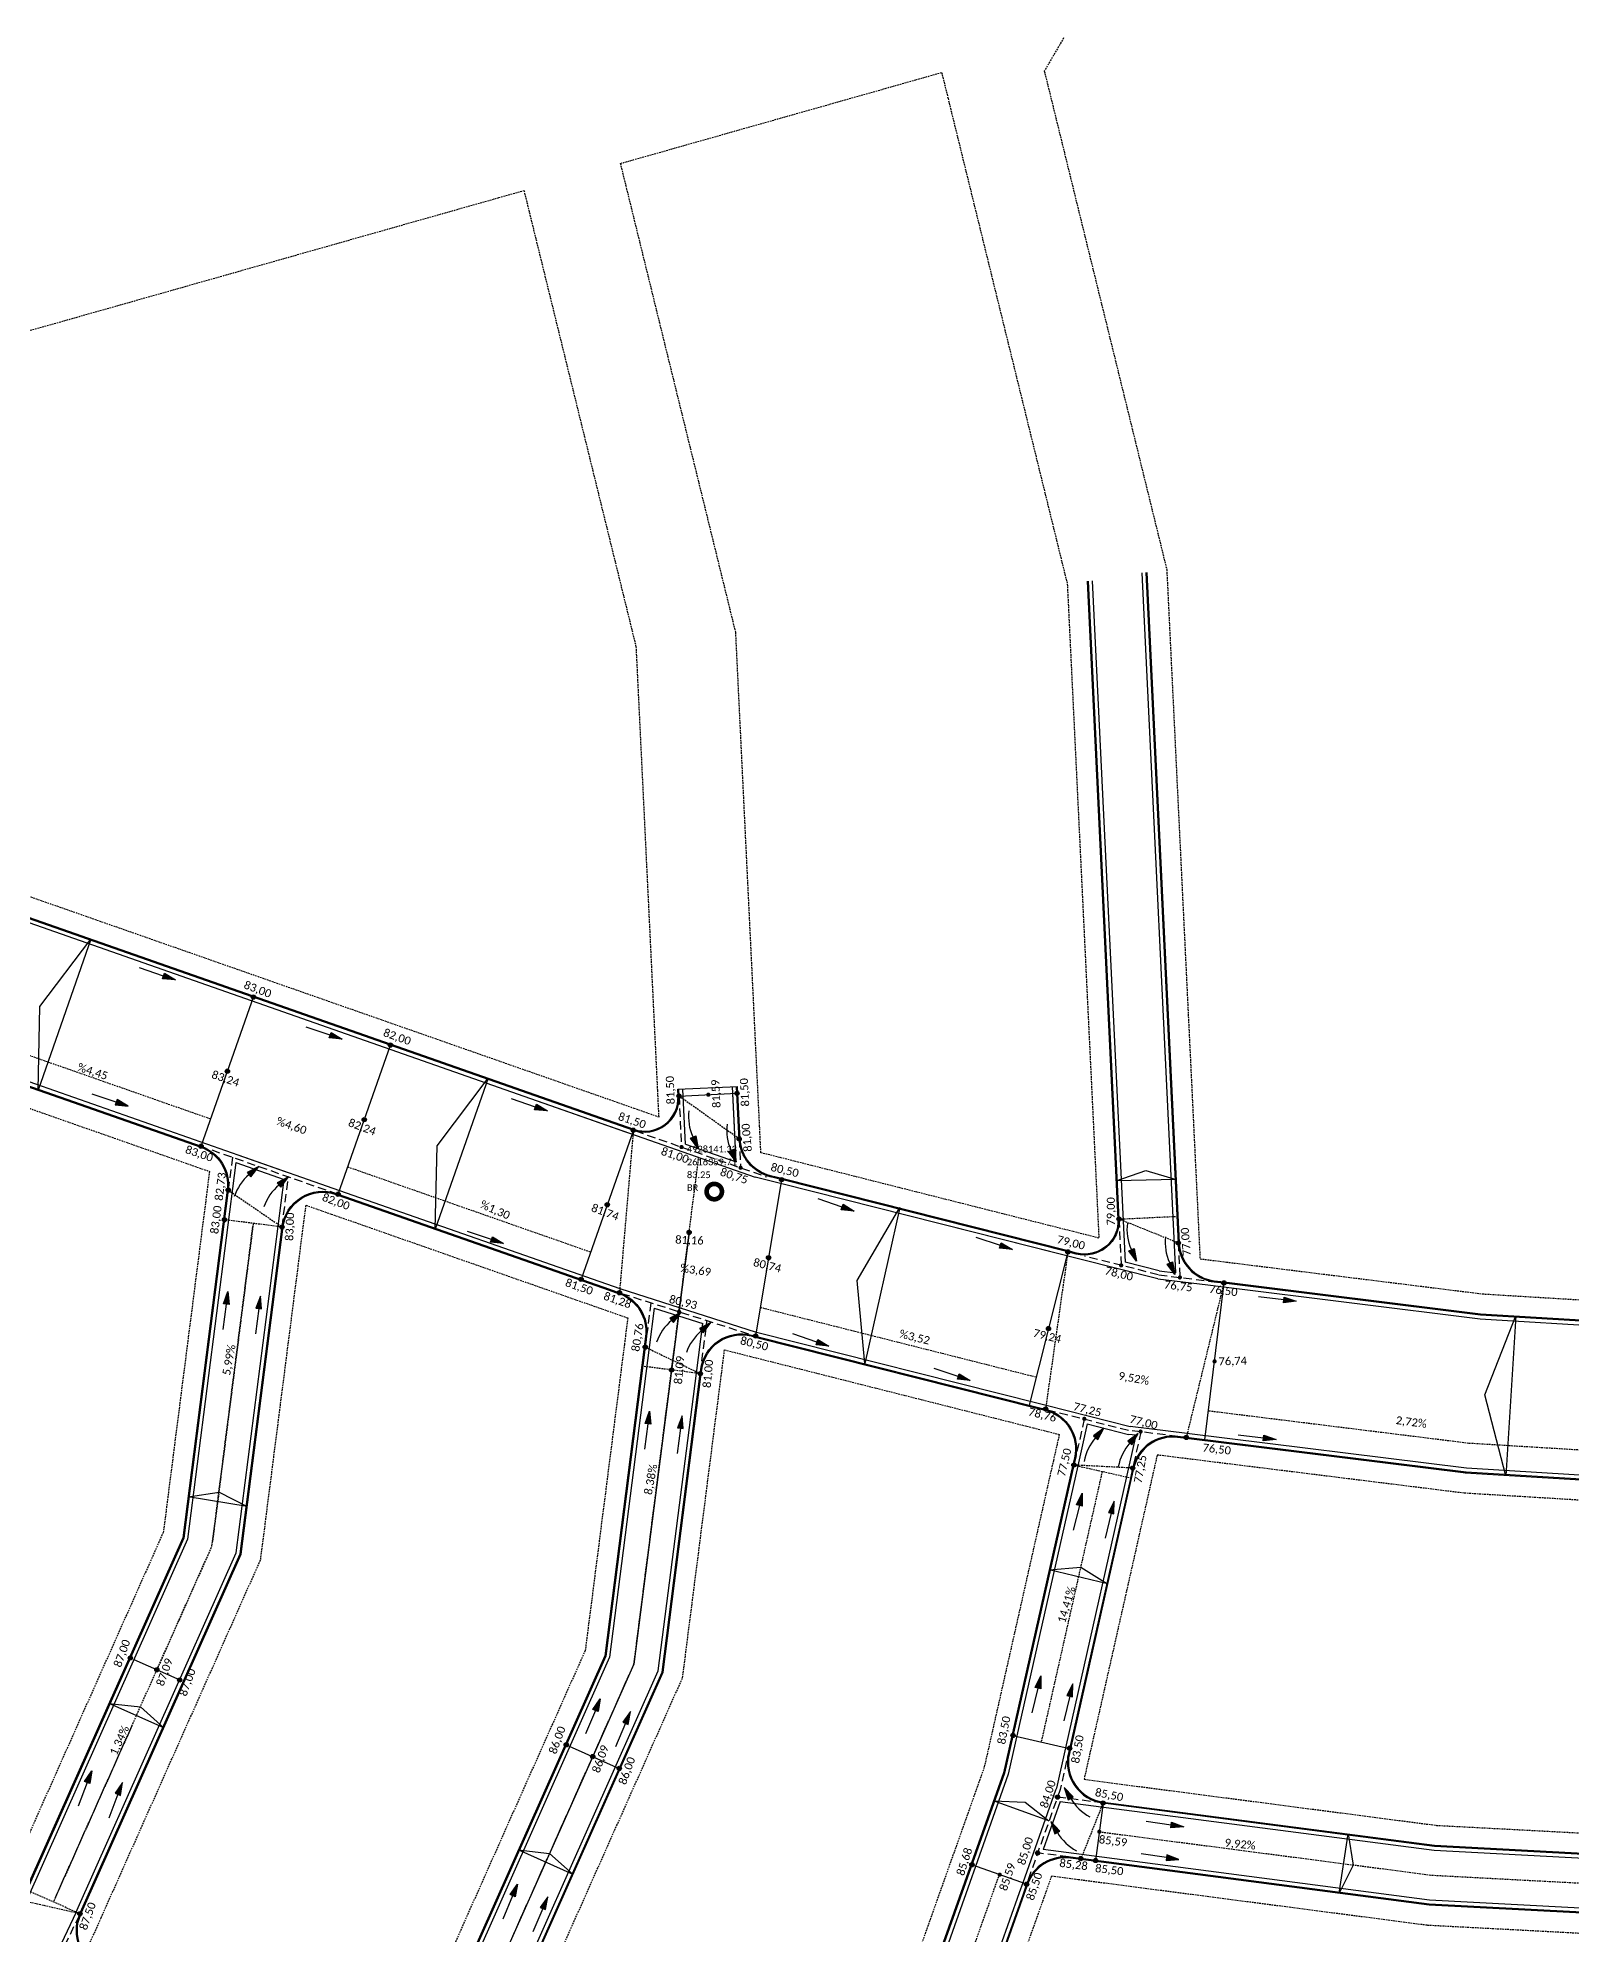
# Model space of a CAD drawing. Header units: metres. Extents: x 2615496 to 2632651, y 4927671 to 4929056.
# Drawn here: x 2623735.5 to 2623965.4, y 4928030 to 4928314.4 of the extents above; entities that cross this region are included whole.
import ezdxf

# ---------------------------------------------------------------- set-up
doc = ezdxf.new("R2010")
doc.units = ezdxf.units.M
doc.header["$MEASUREMENT"] = 0
doc.linetypes.add('HIDDEN', pattern=[0.375, 0.25, -0.125])
doc.linetypes.add('TRAZOS2', pattern=[0.375, 0.25, -0.125])
doc.layers.add('BocaCalle', color=50, linetype='HIDDEN', plot=False)
doc.layers.add('Eje Calle', color=182, linetype='HIDDEN', plot=False)
for name, color, linetype in [('CotaFCC', 6, 'Continuous'), ('Cuneta', 211, 'Continuous'), ('Escurrimiento', 160, 'Continuous'), ('GáliboS', 2, 'Continuous'), ('Manzanas', 134, 'HIDDEN'), ('Pendiente', 10, 'HIDDEN'), ('puntos_fijos', 1, 'Continuous'), ('Quiebre', 212, 'Continuous'), ('Vereda', 3, 'Continuous')]:
    doc.layers.add(name, color=color, linetype=linetype)
doc.styles.get("Standard").update_dxf_attribs({"font": 'CALIBRI.TTF'})

# ---------------------------------------------------------------- blocks, each defined once
blk = doc.blocks.new('Flecha Claudio')
at = {"layer": 'Escurrimiento'}
blk.add_hatch(color=256, dxfattribs=at).paths.add_polyline_path([(-1.99, 0.44), (-1.99, -0.46), (0, 0)])
for points in [[(0, 0), (-1.99, -0.46), (-1.99, 0.44), (0, 0)], [(-1.99, -0.01), (-5.99, -0.01)]]:
    blk.add_lwpolyline(points, dxfattribs=at)
blk = doc.blocks.new('Flecha curva')
at = {"layer": 'Escurrimiento'}
blk.add_hatch(color=256, dxfattribs=at).paths.add_polyline_path([(0, 0), (-1.74, -0.85), (-1.21, -1.52)])
blk.add_lwpolyline([(-1.74, -0.85), (-1.21, -1.52), (0, 0), (-1.74, -0.85)], dxfattribs=at)
blk.add_arc((3.16, -7.02), 7.45, 128.5129, 159.4004, dxfattribs=at)

msp = doc.modelspace()

# ---------------------------------------------------------------- hatches: boundary and pattern name
at = {"layer": 'CotaFCC'}
h = msp.add_hatch(color=256, dxfattribs=at)
edge = h.paths.add_edge_path()
edge.add_arc((2623767.83459, 4928170.49819), 0.3186, 0, 360)
h = msp.add_hatch(color=256, dxfattribs=at)
edge = h.paths.add_edge_path()
edge.add_arc((2623788.3753, 4928163.30227), 0.3186, 0, 360)
h = msp.add_hatch(color=256, dxfattribs=at)
edge = h.paths.add_edge_path()
edge.add_arc((2623763.94149, 4928159.38539), 0.3186, 0, 360)
h = msp.add_hatch(color=256, dxfattribs=at)
edge = h.paths.add_edge_path()
edge.add_arc((2623831.65437, 4928155.64778), 0.3186, 0, 360)
h = msp.add_hatch(color=256, dxfattribs=at)
edge = h.paths.add_edge_path()
edge.add_arc((2623836.04646, 4928155.85978), 0.3186, 0, 360)
h = msp.add_hatch(color=256, dxfattribs=at)
edge = h.paths.add_edge_path()
edge.add_arc((2623840.34425, 4928156.06723), 0.3186, 0, 360)
h = msp.add_hatch(color=256, dxfattribs=at)
edge = h.paths.add_edge_path()
edge.add_arc((2623784.45741, 4928152.11868), 0.3186, 0, 360)
h = msp.add_hatch(color=256, dxfattribs=at)
edge = h.paths.add_edge_path()
edge.add_arc((2623759.99881, 4928148.13102), 0.3186, 0, 360)
h = msp.add_hatch(color=256, dxfattribs=at)
edge = h.paths.add_edge_path()
edge.add_arc((2623824.80765, 4928150.53911), 0.3186, 0, 360)
h = msp.add_hatch(color=256, dxfattribs=at)
edge = h.paths.add_edge_path()
edge.add_arc((2623832.02296, 4928148.0114), 0.3186, 0, 360)
h = msp.add_hatch(color=256, dxfattribs=at)
edge = h.paths.add_edge_path()
edge.add_arc((2623840.67445, 4928149.22641), 0.3186, 0, 360)
h = msp.add_hatch(color=256, dxfattribs=at)
edge = h.paths.add_edge_path()
edge.add_arc((2623840.88291, 4928144.90754), 0.3186, 0, 360)
h = msp.add_hatch(color=256, dxfattribs=at)
edge = h.paths.add_edge_path()
edge.add_arc((2623847.03464, 4928143.12484), 0.3186, 0, 360)
h = msp.add_hatch(color=256, dxfattribs=at)
edge = h.paths.add_edge_path()
edge.add_arc((2623764.06577, 4928141.5466), 0.3186, 0, 360)
h = msp.add_hatch(color=256, dxfattribs=at)
edge = h.paths.add_edge_path()
edge.add_arc((2623780.53952, 4928140.93509), 0.3186, 0, 360)
h = msp.add_hatch(color=256, dxfattribs=at)
edge = h.paths.add_edge_path()
edge.add_arc((2623820.88976, 4928139.35552), 0.3186, 0, 360)
h = msp.add_hatch(color=256, dxfattribs=at)
edge = h.paths.add_edge_path()
edge.add_arc((2623763.49859, 4928137.11229), 0.3186, 0, 360)
h = msp.add_hatch(color=256, dxfattribs=at)
edge = h.paths.add_edge_path()
edge.add_arc((2623897.62103, 4928137.20625), 0.3186, 0, 360)
h = msp.add_hatch(color=256, dxfattribs=at)
edge = h.paths.add_edge_path()
edge.add_arc((2623772.12828, 4928136.00848), 0.3186, 0, 360)
h = msp.add_hatch(color=256, dxfattribs=at)
edge = h.paths.add_edge_path()
edge.add_arc((2623833.16854, 4928135.1965), 0.3186, 0, 360)
h = msp.add_hatch(color=256, dxfattribs=at)
edge = h.paths.add_edge_path()
edge.add_arc((2623906.50427, 4928133.61988), 0.3186, 0, 360)
h = msp.add_hatch(color=256, dxfattribs=at)
edge = h.paths.add_edge_path()
edge.add_arc((2623845.08115, 4928131.39608), 0.3186, 0, 360)
h = msp.add_hatch(color=256, dxfattribs=at)
edge = h.paths.add_edge_path()
edge.add_arc((2623889.95522, 4928132.28321), 0.3186, 0, 360)
h = msp.add_hatch(color=256, dxfattribs=at)
edge = h.paths.add_edge_path()
edge.add_arc((2623816.97187, 4928128.17193), 0.3186, 0, 360)
h = msp.add_hatch(color=256, dxfattribs=at)
edge = h.paths.add_edge_path()
edge.add_arc((2623897.94945, 4928130.26385), 0.3186, 0, 360)
h = msp.add_hatch(color=256, dxfattribs=at)
edge = h.paths.add_edge_path()
edge.add_arc((2623906.74699, 4928128.45297), 0.3186, 0, 360)
h = msp.add_hatch(color=256, dxfattribs=at)
edge = h.paths.add_edge_path()
edge.add_arc((2623822.71796, 4928126.15893), 0.3186, 0, 360)
h = msp.add_hatch(color=256, dxfattribs=at)
edge = h.paths.add_edge_path()
edge.add_arc((2623913.35267, 4928127.63138), 0.3186, 0, 360)
h = msp.add_hatch(color=256, dxfattribs=at)
edge = h.paths.add_edge_path()
edge.add_arc((2623831.64928, 4928123.31876), 0.3186, 0, 360)
h = msp.add_hatch(color=256, dxfattribs=at)
edge = h.paths.add_edge_path()
edge.add_arc((2623843.12765, 4928119.66732), 0.3186, 0, 360)
h = msp.add_hatch(color=256, dxfattribs=at)
edge = h.paths.add_edge_path()
edge.add_arc((2623887.05219, 4928120.79409), 0.3186, 0, 360)
h = msp.add_hatch(color=256, dxfattribs=at)
edge = h.paths.add_edge_path()
edge.add_arc((2623826.58555, 4928118.0158), 0.3186, 0, 360)
h = msp.add_hatch(color=256, dxfattribs=at)
edge = h.paths.add_edge_path()
edge.add_arc((2623830.53111, 4928114.57678), 0.3186, 0, 360)
h = msp.add_hatch(color=256, dxfattribs=at)
edge = h.paths.add_edge_path()
edge.add_arc((2623834.84596, 4928114.02487), 0.3186, 0, 360)
h = msp.add_hatch(color=256, dxfattribs=at)
edge = h.paths.add_edge_path()
edge.add_arc((2623911.95401, 4928115.86405), 0.3186, 0, 360)
h = msp.add_hatch(color=256, dxfattribs=at)
edge = h.paths.add_edge_path()
edge.add_arc((2623886.6088, 4928108.71995), 0.3186, 0, 360)
h = msp.add_hatch(color=256, dxfattribs=at)
edge = h.paths.add_edge_path()
edge.add_arc((2623892.42034, 4928107.25194), 0.3186, 0, 360)
h = msp.add_hatch(color=256, dxfattribs=at)
edge = h.paths.add_edge_path()
edge.add_arc((2623900.85729, 4928105.34286), 0.3186, 0, 360)
h = msp.add_hatch(color=256, dxfattribs=at)
edge = h.paths.add_edge_path()
edge.add_arc((2623907.70251, 4928104.45107), 0.3186, 0, 360)
h = msp.add_hatch(color=256, dxfattribs=at)
edge = h.paths.add_edge_path()
edge.add_arc((2623890.85959, 4928100.3203), 0.3186, 0, 360)
h = msp.add_hatch(color=256, dxfattribs=at)
edge = h.paths.add_edge_path()
edge.add_arc((2623899.67384, 4928099.85848), 0.3186, 0, 360)
h = msp.add_hatch(color=256, dxfattribs=at)
edge = h.paths.add_edge_path()
edge.add_arc((2623749.38204, 4928071.37978), 0.3186, 0, 360)
h = msp.add_hatch(color=256, dxfattribs=at)
edge = h.paths.add_edge_path()
edge.add_arc((2623753.35585, 4928069.61023), 0.3186, 0, 360)
h = msp.add_hatch(color=256, dxfattribs=at)
edge = h.paths.add_edge_path()
edge.add_arc((2623756.78155, 4928068.08476), 0.3186, 0, 360)
h = msp.add_hatch(color=256, dxfattribs=at)
edge = h.paths.add_edge_path()
edge.add_arc((2623881.72311, 4928059.7581), 0.3186, 0, 360)
h = msp.add_hatch(color=256, dxfattribs=at)
edge = h.paths.add_edge_path()
edge.add_arc((2623814.73937, 4928058.36397), 0.3186, 0, 360)
h = msp.add_hatch(color=256, dxfattribs=at)
edge = h.paths.add_edge_path()
edge.add_arc((2623890.21008, 4928057.84464), 0.3186, 0, 360)
h = msp.add_hatch(color=256, dxfattribs=at)
edge = h.paths.add_edge_path()
edge.add_arc((2623818.71318, 4928056.59442), 0.3186, 0, 360)
h = msp.add_hatch(color=256, dxfattribs=at)
edge = h.paths.add_edge_path()
edge.add_arc((2623822.687, 4928054.82487), 0.3186, 0, 360)
h = msp.add_hatch(color=256, dxfattribs=at)
edge = h.paths.add_edge_path()
edge.add_arc((2623888.40213, 4928050.52623), 0.3186, 0, 360)
h = msp.add_hatch(color=256, dxfattribs=at)
edge = h.paths.add_edge_path()
edge.add_arc((2623895.23333, 4928049.63419), 0.3186, 0, 360)
h = msp.add_hatch(color=256, dxfattribs=at)
edge = h.paths.add_edge_path()
edge.add_arc((2623894.67008, 4928045.32081), 0.3186, 0, 360)
h = msp.add_hatch(color=256, dxfattribs=at)
edge = h.paths.add_edge_path()
edge.add_arc((2623875.56389, 4928040.36691), 0.3186, 0, 360)
h = msp.add_hatch(color=256, dxfattribs=at)
edge = h.paths.add_edge_path()
edge.add_arc((2623885.42703, 4928042.14517), 0.3186, 0, 360)
h = msp.add_hatch(color=256, dxfattribs=at)
edge = h.paths.add_edge_path()
edge.add_arc((2623891.89732, 4928041.30027), 0.3186, 0, 360)
h = msp.add_hatch(color=256, dxfattribs=at)
edge = h.paths.add_edge_path()
edge.add_arc((2623894.10683, 4928041.00743), 0.3186, 0, 360)
h = msp.add_hatch(color=256, dxfattribs=at)
edge = h.paths.add_edge_path()
edge.add_arc((2623879.73607, 4928038.88587), 0.3186, 0, 360)
h = msp.add_hatch(color=256, dxfattribs=at)
edge = h.paths.add_edge_path()
edge.add_arc((2623883.76265, 4928037.45652), 0.3186, 0, 360)
h = msp.add_hatch(color=256, dxfattribs=at)
edge = h.paths.add_edge_path()
edge.add_arc((2623741.82399, 4928033.0201), 0.3186, 0, 360)

# ---------------------------------------------------------------- linework, layer by layer
at = {"layer": 'BocaCalle'}
for p, q in [((2623840.67445, 4928149.22641), (2623831.65437, 4928155.64778)), ((2623824.80765, 4928150.53911), (2623822.71796, 4928126.15893)), ((2623764.06577, 4928141.5466), (2623772.12828, 4928136.00848)), ((2623772.12828, 4928136.00848), (2623763.49859, 4928137.11229)), ((2623897.62019, 4928137.20625), (2623906.31007, 4928137.6257)), ((2623906.50342, 4928133.61988), (2623897.62019, 4928137.20625)), ((2623889.95437, 4928132.28321), (2623886.60304, 4928108.68533)), ((2623913.35267, 4928127.63138), (2623907.70251, 4928104.45107)), ((2623826.58555, 4928118.0158), (2623834.84596, 4928114.02487)), ((2623834.84596, 4928114.02487), (2623826.21626, 4928115.12868)), ((2623899.67384, 4928099.85848), (2623890.85959, 4928100.3203)), ((2623890.85959, 4928100.3203), (2623899.34656, 4928098.40685)), ((2623895.23333, 4928049.63419), (2623891.91654, 4928041.29344)), ((2623741.82399, 4928033.0201), (2623733.1745, 4928034.98305)), ((2623741.82399, 4928033.0201), (2623733.87636, 4928036.5592))]:
    msp.add_line(p, q, dxfattribs=at)
at = {"layer": 'CotaFCC'}
for centre in [(2623767.83459, 4928170.49819), (2623788.3753, 4928163.30227), (2623763.94149, 4928159.38539), (2623831.65437, 4928155.64778), (2623840.34425, 4928156.06723), (2623784.45741, 4928152.11868), (2623759.99881, 4928148.13102), (2623824.80765, 4928150.53911), (2623840.67445, 4928149.22641), (2623847.03464, 4928143.12484), (2623764.06577, 4928141.5466), (2623780.53952, 4928140.93509), (2623820.88976, 4928139.35552), (2623763.49859, 4928137.11229), (2623897.62103, 4928137.20625), (2623772.12828, 4928136.00848), (2623833.16854, 4928135.1965), (2623906.50427, 4928133.61988), (2623845.08115, 4928131.39608), (2623889.95522, 4928132.28321), (2623816.97187, 4928128.17193), (2623822.71796, 4928126.15893), (2623913.35267, 4928127.63138), (2623843.12765, 4928119.66732), (2623887.05219, 4928120.79409), (2623826.58555, 4928118.0158), (2623830.53111, 4928114.57678), (2623834.84596, 4928114.02487), (2623886.6088, 4928108.71995), (2623907.70251, 4928104.45107), (2623890.85959, 4928100.3203), (2623899.67384, 4928099.85848), (2623749.38204, 4928071.37978), (2623753.35585, 4928069.61023), (2623756.78155, 4928068.08476), (2623881.72311, 4928059.7581), (2623814.73937, 4928058.36397), (2623890.21008, 4928057.84464), (2623818.71318, 4928056.59442), (2623822.687, 4928054.82487), (2623888.40213, 4928050.52623), (2623895.23333, 4928049.63419), (2623875.56389, 4928040.36691), (2623885.42703, 4928042.14517), (2623891.89732, 4928041.30027), (2623894.10683, 4928041.00743), (2623883.76265, 4928037.45652), (2623741.82399, 4928033.0201)]:
    msp.add_circle(centre, 0.3186, dxfattribs=at)
at = {"layer": 'Cuneta'}
for p, q in [((2623901.0507, 4928234.14186), (2623906.11923, 4928129.13448)), ((2623893.60132, 4928232.91222), (2623898.53324, 4928130.73501)), ((2623714.11198, 4928188.6828), (2623823.63629, 4928150.31371)), ((2623702.63506, 4928168.86272), (2623780.73789, 4928141.50135)), ((2623832.25367, 4928155.67671), (2623832.20397, 4928156.70647)), ((2623832.60278, 4928148.44403), (2623832.20397, 4928156.70647)), ((2623839.98944, 4928150.9731), (2623839.69524, 4928157.06806)), ((2623807.38466, 4928156.00706), (2623843.05083, 4928143.51232)), ((2623840.24067, 4928145.76829), (2623839.74495, 4928156.0383)), ((2623832.60278, 4928148.44403), (2623840.24067, 4928145.76829)), ((2623765.19855, 4928145.67366), (2623757.97546, 4928089.20278)), ((2623765.19855, 4928145.67366), (2623772.43537, 4928143.13842)), ((2623765.35421, 4928146.89064), (2623772.59103, 4928144.3554)), ((2623765.27506, 4928087.15834), (2623772.43537, 4928143.13842)), ((2623846.8877, 4928142.54311), (2623843.05083, 4928143.51232)), ((2623889.80742, 4928131.70148), (2623846.8877, 4928142.54311)), ((2623780.46029, 4928141.5986), (2623780.73789, 4928141.50135)), ((2623780.73789, 4928141.50135), (2623822.77086, 4928126.77615)), ((2623771.49581, 4928135.79284), (2623771.53313, 4928136.08461)), ((2623891.73692, 4928131.21409), (2623872.21827, 4928136.14455)), ((2623903.43856, 4928128.25823), (2623891.73692, 4928131.21409)), ((2623903.66031, 4928129.4399), (2623898.53324, 4928130.73501)), ((2623903.43856, 4928128.25823), (2623910.9596, 4928127.32402)), ((2623903.66031, 4928129.4399), (2623906.11923, 4928129.13448)), ((2623822.77086, 4928126.77615), (2623843.22656, 4928120.26118)), ((2623910.9596, 4928127.32402), (2623913.27871, 4928127.03596)), ((2623913.27871, 4928127.03596), (2623951.78021, 4928122.25361)), ((2623827.93932, 4928123.87065), (2623827.1807, 4928117.93968)), ((2623827.93932, 4928123.87065), (2623835.20446, 4928121.55676)), ((2623834.25081, 4928114.101), (2623835.20446, 4928121.55676)), ((2623843.27459, 4928120.24905), (2623885.70669, 4928109.5306)), ((2623951.78021, 4928122.25361), (2623988.3217, 4928120.03189)), ((2623827.1807, 4928117.93968), (2623821.23867, 4928071.4843)), ((2623828.53828, 4928069.43986), (2623834.25081, 4928114.101)), ((2623885.70669, 4928109.5306), (2623886.68788, 4928109.28275)), ((2623886.68788, 4928109.28275), (2623899.28067, 4928106.10178)), ((2623892.86449, 4928106.48483), (2623891.4449, 4928100.18834)), ((2623892.86449, 4928106.48483), (2623899.05892, 4928104.9201)), ((2623907.84555, 4928105.03792), (2623899.28067, 4928106.10178)), ((2623900.16888, 4928104.78223), (2623889.60126, 4928057.91039)), ((2623900.16888, 4928104.78223), (2623899.05892, 4928104.9201)), ((2623949.7087, 4928099.83801), (2623907.77647, 4928105.0465)), ((2623891.4449, 4928100.18834), (2623881.01631, 4928053.93313)), ((2623989.17682, 4928097.43835), (2623949.7087, 4928099.83801)), ((2623757.97546, 4928089.20278), (2623733.72261, 4928034.73897)), ((2623741.57829, 4928033.9433), (2623765.27506, 4928087.15834)), ((2623821.23867, 4928071.4843), (2623795.34266, 4928013.33048)), ((2623803.316, 4928012.79902), (2623828.53828, 4928069.43986)), ((2623889.60126, 4928057.91039), (2623888.23411, 4928051.84647)), ((2623881.01631, 4928053.93313), (2623858.61774, 4927990.835)), ((2623888.12281, 4928051.53293), (2623883.19722, 4928037.65724)), ((2623888.23411, 4928051.84647), (2623888.12281, 4928051.53293)), ((2623888.80533, 4928049.86848), (2623886.23932, 4928042.63988)), ((2623888.80533, 4928049.86848), (2623944.8849, 4928042.54548)), ((2623891.99423, 4928041.88839), (2623886.23932, 4928042.63988)), ((2623944.19995, 4928035.07125), (2623891.99423, 4928041.88839)), ((2623883.19722, 4928037.65724), (2623882.67028, 4928036.17283)), ((2623882.67028, 4928036.17283), (2623866.08928, 4927989.46311)), ((2623996.7639, 4928032.28668), (2623944.19995, 4928035.07125)), ((2623741.27588, 4928033.26418), (2623731.18033, 4928012.13961)), ((2623741.27588, 4928033.26418), (2623741.57829, 4928033.9433))]:
    msp.add_line(p, q, dxfattribs=at)
msp.add_lwpolyline([(2623944.8849, 4928042.54548), (2624001.9564, 4928039.52212), (2624002.85986, 4928031.96375), (2623996.626, 4928032.29398)], dxfattribs=at)
at = {"layer": 'Eje Calle'}
for p, q in [((2623718.98098, 4928167.10979), (2623761.43702, 4928152.23638)), ((2623781.97773, 4928145.04046), (2623818.41008, 4928132.2773)), ((2623767.81344, 4928136.56039), (2623761.70913, 4928088.83629)), ((2623843.84475, 4928123.97282), (2623885.21536, 4928113.5225)), ((2623895.10307, 4928099.36358), (2623885.94309, 4928058.73515)), ((2623895.10307, 4928099.36358), (2623885.94309, 4928058.73515)), ((2623761.35634, 4928087.57666), (2623753.35585, 4928069.61023)), ((2623749.60189, 4928061.18008), (2623737.85018, 4928034.78965)), ((2623879.66327, 4928038.91172), (2623864.99084, 4927997.57857))]:
    msp.add_line(p, q, dxfattribs=at)
for points in [[(2623750.50161, 4927912.82257), (2623793.75642, 4928000.54984), (2623818.71318, 4928056.59442), (2623824.88848, 4928070.46208), (2623834.61041, 4928146.4692)], [(2623753.35585, 4928069.61023), (2623761.62526, 4928088.18056), (2623767.77612, 4928136.26862)], [(2623984.02185, 4928101.5087), (2623950.05395, 4928103.57395), (2623910.9675, 4928108.42895)], [(2623738.15259, 4928035.46877), (2623753.35585, 4928069.61023)], [(2623894.67008, 4928045.32081), (2623944.54242, 4928038.80837), (2623994.9627, 4928036.13736)]]:
    msp.add_lwpolyline(points, dxfattribs=at)
at = {"layer": 'Escurrimiento', "linetype": 'TRAZOS2', "ltscale": 5}
for p, q in [((2623831.65437, 4928155.64778), (2623832.02296, 4928148.0114)), ((2623825.10833, 4928150.43377), (2623844.76037, 4928143.54917)), ((2623840.67445, 4928149.22641), (2623840.88291, 4928144.90754)), ((2623761.58415, 4928147.57563), (2623780.23884, 4928141.04043)), ((2623764.69743, 4928146.48497), (2623764.06577, 4928141.5466)), ((2623772.12828, 4928136.00848), (2623773.09215, 4928143.54409)), ((2623897.62103, 4928137.20625), (2623897.95623, 4928130.26192)), ((2623903.51337, 4928128.85817), (2623892.50448, 4928131.63905)), ((2623906.50427, 4928133.61988), (2623906.75376, 4928128.45105)), ((2623903.58635, 4928128.84448), (2623913.0365, 4928127.67066)), ((2623823.02277, 4928126.06623), (2623842.82285, 4928119.76007)), ((2623827.4355, 4928124.66081), (2623826.58555, 4928118.0158)), ((2623834.84596, 4928114.02487), (2623835.86306, 4928121.9767)), ((2623886.90727, 4928108.60848), (2623899.13373, 4928105.52005)), ((2623892.41457, 4928107.21732), (2623890.83702, 4928100.22019)), ((2623906.43133, 4928104.60897), (2623899.20671, 4928105.50635)), ((2623900.89978, 4928105.29605), (2623899.32399, 4928098.30674)), ((2623890.18657, 4928057.77843), (2623888.81153, 4928051.67953)), ((2623888.81153, 4928051.67953), (2623883.86923, 4928037.75676)), ((2623895.21248, 4928049.63691), (2623888.40213, 4928050.52623)), ((2623891.89732, 4928041.30027), (2623885.42703, 4928042.14517)), ((2623741.68681, 4928032.73255), (2623732.95725, 4928014.46628))]:
    msp.add_line(p, q, dxfattribs=at)
at = {"layer": 'GáliboS'}
for points in [[(2623743.45192, 4928179.19898), (2623735.53833, 4928156.54119), (2623735.81917, 4928169.07137), (2623743.45192, 4928179.19898)], [(2623803.01369, 4928158.33301), (2623795.10009, 4928135.67522), (2623795.38093, 4928148.2054), (2623803.01369, 4928158.33301)], [(2623906.19125, 4928143.13633), (2623897.1935, 4928142.93477), (2623901.6597, 4928144.49457), (2623906.19125, 4928143.13633)], [(2623864.76182, 4928138.94464), (2623859.51314, 4928115.52559), (2623858.34754, 4928128.0046), (2623864.76182, 4928138.94464)], [(2623766.91447, 4928094.10244), (2623758.02956, 4928095.53713), (2623762.70466, 4928096.2605), (2623766.91447, 4928094.10244)], [(2623895.91949, 4928082.52677), (2623887.16191, 4928084.60153), (2623891.87713, 4928084.98422), (2623895.91949, 4928082.52677)], [(2623754.39531, 4928060.89505), (2623746.18458, 4928064.58068), (2623750.88758, 4928064.06926), (2623754.39531, 4928060.89505)], [(2623887.12691, 4928046.93385), (2623878.81399, 4928049.97102), (2623883.54051, 4928049.77158), (2623887.12691, 4928046.93385)], [(2623930.63809, 4928036.08769), (2623931.98397, 4928044.98648), (2623932.754, 4928040.31884), (2623930.63809, 4928036.08769)], [(2623815.75946, 4928038.8993), (2623807.54873, 4928042.58493), (2623812.25173, 4928042.07351), (2623815.75946, 4928038.8993)]]:
    msp.add_lwpolyline(points, dxfattribs=at)
at = {"layer": 'GáliboS', "elevation": 79.5}
msp.add_lwpolyline([(2623957.0997, 4928122.67895), (2623955.60859, 4928098.72531), (2623952.4903, 4928110.86452), (2623957.0997, 4928122.67895)], dxfattribs=at)
at = {"layer": 'Manzanas'}
for points in [[(2623889.32037, 4928314.35329), (2623886.42561, 4928309.37829), (2623904.78237, 4928234.61201), (2623909.77146, 4928131.25042), (2623913.74095, 4928130.75736), (2623952.12546, 4928125.98955), (2623985.38733, 4928123.96722), (2623989.37996, 4928123.72447), (2623988.85139, 4928127.68939), (2623973.8993, 4928239.84951)], [(2623828.65118, 4928152.53033), (2623828.45833, 4928156.52568), (2623825.24784, 4928223.03899), (2623809.4072, 4928287.55722), (2623808.45344, 4928291.44185), (2623804.60492, 4928290.35147), (2623698.68254, 4928260.34124), (2623694.89287, 4928259.07478), (2623696.10186, 4928255.45711), (2623706.27881, 4928225.00446), (2623710.91251, 4928197.48887), (2623711.57677, 4928193.54441), (2623715.35182, 4928192.22192), (2623824.87613, 4928153.85282), (2623828.65118, 4928152.53033)], [(2623681.82555, 4928050.32669), (2623705.66164, 4928103.85461), (2623713.00386, 4928161.25682), (2623761.24936, 4928144.35521), (2623754.32565, 4928090.225), (2623729.17269, 4928033.73981), (2623725.39763, 4928035.06231), (2623685.6006, 4928049.0042), (2623681.82555, 4928050.32669)], [(2623747.15188, 4928027.44125), (2623743.37682, 4928028.76375), (2623745.004, 4928032.41783), (2623768.92486, 4928086.13612), (2623775.21551, 4928135.31706), (2623775.723, 4928139.28473), (2623779.49806, 4928137.96224), (2623820.19345, 4928123.70563), (2623823.9685, 4928122.38313), (2623823.46101, 4928118.41546), (2623817.58887, 4928072.50652), (2623790.72396, 4928012.17686), (2623786.94891, 4928013.49936), (2623747.15188, 4928027.44125)], [(2623805.11453, 4928007.61947), (2623806.7417, 4928011.27355), (2623832.18808, 4928068.41764), (2623837.9705, 4928113.62522), (2623838.478, 4928117.59289), (2623842.35618, 4928116.61325), (2623884.78828, 4928105.8948), (2623888.66647, 4928104.91516), (2623887.78672, 4928101.0131), (2623877.40741, 4928054.97647), (2623855.83589, 4927994.20818), (2623851.96879, 4927995.23069), (2623808.98163, 4928006.59696), (2623805.11453, 4928007.61947)], [(2623903.34473, 4928101.81815), (2623893.25944, 4928057.08563), (2623892.37969, 4928053.18357), (2623945.22738, 4928046.2826), (2623998.92015, 4928043.43823), (2623998.4454, 4928047.40995), (2623993.41662, 4928089.48078), (2623992.94187, 4928093.45251), (2623988.94924, 4928093.69526), (2623949.36345, 4928096.10208), (2623907.31423, 4928101.3251), (2623903.34473, 4928101.81815)], [(2623887.54234, 4928038.68789), (2623891.50867, 4928038.16996), (2623943.85747, 4928031.33414), (2623996.56552, 4928028.54193), (2624000.55992, 4928028.33033), (2624001.21518, 4928024.38436), (2624008.16446, 4927982.53582), (2624008.81971, 4927978.58986), (2624004.82332, 4927978.7596), (2623928.44151, 4927982.00375), (2623874.66973, 4927990.66404), (2623870.72062, 4927991.30007), (2623872.05873, 4927995.06961), (2623886.20423, 4928034.91835), (2623887.54234, 4928038.68789)]]:
    msp.add_lwpolyline(points, dxfattribs=at)
msp.add_lwpolyline([(2623871.98466, 4928305.28684), (2623889.86965, 4928232.44207), (2623894.60402, 4928134.35764), (2623890.72583, 4928135.33728), (2623847.80611, 4928146.17891), (2623843.92793, 4928147.15855), (2623843.73508, 4928151.1539), (2623840.16057, 4928225.20893), (2623823.84815, 4928291.64867), (2623822.89439, 4928295.5333), (2623867.18238, 4928308.0811), (2623871.0309, 4928309.17147)], close=True, dxfattribs=at)
at = {"layer": 'puntos_fijos', "linetype": 'ByBlock', "const_width": 0.7}
msp.add_lwpolyline([(2623835.7891, 4928141.33, 1), (2623838.0891, 4928141.33, 1)], format="xyb", close=True, dxfattribs=at)
at = {"layer": 'Quiebre'}
for p, q in [((2623759.99881, 4928148.13102), (2623767.88418, 4928170.63976)), ((2623780.53952, 4928140.93509), (2623788.3753, 4928163.30227)), ((2623824.80765, 4928150.53911), (2623816.97187, 4928128.17193)), ((2623847.03464, 4928143.12484), (2623843.12765, 4928119.66732)), ((2623889.95437, 4928132.28321), (2623884.15001, 4928109.30497)), ((2623913.35267, 4928127.63138), (2623910.4313, 4928104.11212)), ((2623749.93015, 4928071.1357), (2623756.78155, 4928068.08476)), ((2623814.73937, 4928058.36397), (2623822.687, 4928054.82487)), ((2623890.18657, 4928057.77843), (2623881.6996, 4928059.69188)), ((2623895.23333, 4928049.63419), (2623894.10683, 4928041.00743)), ((2623883.76265, 4928037.45652), (2623875.56389, 4928040.36691))]:
    msp.add_line(p, q, dxfattribs=at)
at = {"layer": 'Vereda'}
for p, q in [((2623831.45484, 4928156.67031), (2623840.44437, 4928157.10422)), ((2623831.65437, 4928155.64778), (2623840.34425, 4928156.06723))]:
    msp.add_line(p, q, dxfattribs=at)
for points in [[(2623901.65, 4928234.17079), (2623906.50342, 4928133.61988, 0.364741381), (2623911.88819, 4928127.81329), (2623913.35267, 4928127.63138), (2623951.83545, 4928122.85136), (2623985.19616, 4928120.82303), (2623985.55151, 4928120.80142, 0.472018164), (2623992.02081, 4928127.75276), (2623991.97377, 4928128.10564), (2623977.02168, 4928240.26575)], [(2623901.79983, 4928234.17802), (2623906.65325, 4928133.62712, 0.364741381), (2623911.90668, 4928127.96215), (2623913.37116, 4928127.78024), (2623951.84926, 4928123.0008), (2623985.20527, 4928120.97275), (2623985.56061, 4928120.95115, 0.472018164), (2623991.87213, 4928127.73294), (2623991.82508, 4928128.08582), (2623976.873, 4928240.24593)], [(2623893.00202, 4928232.88329), (2623897.62019, 4928137.20625, -0.503712794), (2623891.21489, 4928131.9648), (2623889.95437, 4928132.28321), (2623847.03464, 4928143.12484), (2623845.3111, 4928143.56021, -0.330041221), (2623840.67445, 4928149.22641), (2623840.58874, 4928151.00203), (2623840.29455, 4928157.09699)], [(2623892.85219, 4928232.87606), (2623897.47036, 4928137.19902, -0.503712794), (2623891.25163, 4928132.11023), (2623889.9911, 4928132.42864), (2623847.07138, 4928143.27027), (2623845.34784, 4928143.70564, -0.330041221), (2623840.82427, 4928149.23365), (2623840.73857, 4928151.00926), (2623840.44437, 4928157.10422)], [(2623703.2114, 4928224.25061), (2623707.80625, 4928196.96577), (2623708.17626, 4928194.76858, 0.273260917), (2623712.20753, 4928189.98573), (2623714.31035, 4928189.24906), (2623823.83466, 4928150.87997), (2623824.80765, 4928150.53911, 0.53210157), (2623831.65437, 4928155.64778), (2623831.60466, 4928156.67755)], [(2623703.35932, 4928224.27552), (2623707.95416, 4928196.99068), (2623708.32418, 4928194.79349, 0.273260917), (2623712.25712, 4928190.1273), (2623714.35995, 4928189.39063), (2623823.88425, 4928151.02153), (2623824.85724, 4928150.68067, 0.53210157), (2623831.50454, 4928155.64055), (2623831.45484, 4928156.67031)], [(2623733.03747, 4928035.04406, -0.390402181), (2623725.5726, 4928031.82224), (2623724.40576, 4928032.23102), (2623684.60873, 4928046.17291), (2623683.90713, 4928046.4187, -0.438432726), (2623680.40975, 4928054.52203), (2623702.7418, 4928104.67238), (2623709.55792, 4928157.96153, -0.477069828), (2623717.49317, 4928162.86286), (2623759.94921, 4928147.98945, -0.354032127), (2623763.91699, 4928141.56563), (2623757.24549, 4928089.40723), (2623733.03747, 4928035.04406)], [(2623745.4584, 4928024.85575, -0.438432723), (2623741.96102, 4928032.95908), (2623742.26343, 4928033.63821), (2623766.00502, 4928086.9539), (2623772.23975, 4928135.69768), (2623772.27707, 4928135.98945, -0.477069828), (2623780.21232, 4928140.89078), (2623780.48993, 4928140.79353), (2623821.18532, 4928126.53692), (2623822.66836, 4928126.01737, -0.354032126), (2623826.63613, 4928119.59355), (2623826.43676, 4928118.03483), (2623820.50871, 4928071.68874), (2623794.58874, 4928013.48111, -0.390402184), (2623787.12388, 4928010.25929), (2623785.95704, 4928010.66807), (2623746.16, 4928024.60996), (2623745.4584, 4928024.85575)], [(2623949.63965, 4928099.09083), (2623907.68402, 4928104.30222), (2623906.41284, 4928104.46011, 0.385743667), (2623899.82017, 4928099.82549), (2623890.3329, 4928057.74544), (2623890.17657, 4928057.05204, 0.44139461), (2623895.25276, 4928049.78293), (2623944.9534, 4928043.29291), (2623995.20075, 4928040.63106, 0.465504275), (2624001.47575, 4928047.33477), (2624001.4242, 4928047.76601), (2623996.39541, 4928089.83684), (2623996.21787, 4928091.32213, 0.362510187), (2623990.62441, 4928096.59895), (2623989.13131, 4928096.68973), (2623949.54551, 4928099.09655)], [(2623890.33522, 4928041.34866, 0.353607374), (2623883.90401, 4928037.40634), (2623883.37707, 4928035.92194), (2623869.23157, 4927996.0732), (2623869.09788, 4927995.69658, 0.468405251), (2623873.79815, 4927987.76575), (2623874.19271, 4927987.70221), (2623928.13831, 4927979.01392), (2624004.69601, 4927975.7623), (2624005.00026, 4927975.74938, 0.476228229), (2624011.17381, 4927982.72686), (2624011.12393, 4927983.02727), (2624004.17465, 4928024.87581), (2624003.91409, 4928026.44488, 0.351857492), (2623998.31255, 4928031.45359), (2623996.72422, 4928031.53773), (2623944.13145, 4928034.32383), (2623891.89712, 4928041.14471), (2623890.33522, 4928041.34866)]]:
    msp.add_lwpolyline(points, format="xyb", dxfattribs=at)
for points in [[(2623733.1745, 4928034.98305, -0.390402181), (2623725.52301, 4928031.68068), (2623724.35617, 4928032.08945), (2623684.55914, 4928046.03135), (2623683.85753, 4928046.27714, -0.438432726), (2623680.27272, 4928054.58305), (2623702.59581, 4928104.71327), (2623709.40913, 4928157.98056, -0.477069828), (2623717.54277, 4928163.00442), (2623759.99881, 4928148.13102, -0.354032127), (2623764.06577, 4928141.5466), (2623757.39149, 4928089.36634)], [(2623745.40881, 4928024.71419, -0.438432723), (2623741.82399, 4928033.0201), (2623742.12641, 4928033.69922), (2623765.85903, 4928086.99479), (2623772.09096, 4928135.71671), (2623772.12828, 4928136.00848, -0.477069828), (2623780.26192, 4928141.03234), (2623780.53952, 4928140.93509), (2623821.23492, 4928126.67848), (2623822.71796, 4928126.15893, -0.354032126), (2623826.78492, 4928119.57452), (2623826.58555, 4928118.0158), (2623820.65471, 4928071.64785), (2623794.72577, 4928013.4201, -0.390402184), (2623787.07428, 4928010.11773), (2623785.90744, 4928010.5265), (2623746.11041, 4928024.4684)], [(2623803.86411, 4928012.55495), (2623829.12224, 4928069.2763), (2623834.84596, 4928114.02487), (2623834.92409, 4928114.63571, -0.449876659), (2623842.53058, 4928119.81814), (2623843.12765, 4928119.66732), (2623885.55975, 4928108.94887), (2623886.60304, 4928108.68533, -0.406712896), (2623891.09625, 4928101.37001), (2623890.85959, 4928100.3203), (2623880.43888, 4928054.10007), (2623859.72833, 4927995.75717, -0.390219774), (2623852.36056, 4927991.86885), (2623851.16357, 4927992.18534), (2623808.17641, 4928003.55162), (2623807.71675, 4928003.67316, -0.462026847), (2623803.6707, 4928012.1206)], [(2623804.00114, 4928012.49393), (2623829.26824, 4928069.23541), (2623834.99474, 4928114.00584), (2623835.07288, 4928114.61668, -0.449876659), (2623842.49385, 4928119.67271), (2623843.09091, 4928119.52189), (2623885.52301, 4928108.80344), (2623886.5663, 4928108.5399, -0.406712896), (2623890.94993, 4928101.403), (2623890.71326, 4928100.35329), (2623880.29453, 4928054.1418), (2623859.58697, 4927995.80735, -0.390219774), (2623852.3989, 4927992.01386), (2623851.20191, 4927992.33036), (2623808.21476, 4928003.69664), (2623807.75509, 4928003.81818, -0.462026847), (2623803.80773, 4928012.05958)], [(2623949.65346, 4928099.24026), (2623907.70251, 4928104.45107), (2623906.43133, 4928104.60897, 0.385743667), (2623899.67384, 4928099.85848), (2623890.18657, 4928057.77843), (2623890.03024, 4928057.08503, 0.44139461), (2623895.23333, 4928049.63419), (2623944.9397, 4928043.14342), (2623995.19282, 4928040.48127, 0.465504275), (2624001.62469, 4928047.35258), (2624001.57314, 4928047.78382), (2623996.54435, 4928089.85464), (2623996.36681, 4928091.33993, 0.362510187), (2623990.63351, 4928096.74867), (2623989.14041, 4928096.83945)], [(2623890.35464, 4928041.4974, 0.353607374), (2623883.76265, 4928037.45652), (2623883.23571, 4928035.97211), (2623869.09022, 4927996.12337), (2623868.95653, 4927995.74676, 0.468405251), (2623873.7743, 4927987.61766), (2623874.16886, 4927987.55412), (2623928.12315, 4927978.86443), (2624004.68965, 4927975.61243), (2624004.99389, 4927975.59951, 0.476228229), (2624011.32179, 4927982.75143), (2624011.2719, 4927983.05184), (2624004.32262, 4928024.90038), (2624004.06207, 4928026.46945, 0.351857492), (2623998.32049, 4928031.60338), (2623996.73216, 4928031.68752), (2623944.14515, 4928034.47331), (2623891.91654, 4928041.29344)]]:
    msp.add_lwpolyline(points, format="xyb", close=True, dxfattribs=at)
msp.add_lwpolyline([(2623833.16854, 4928135.1965), (2623831.58112, 4928122.71077), (2623824.88848, 4928070.46208), (2623818.71318, 4928056.59442), (2623799.69688, 4928013.89015), (2623793.75642, 4928000.54984), (2623789.37162, 4927991.65682), (2623750.50161, 4927912.82257)], dxfattribs=at)

# ---------------------------------------------------------------- block references
at = {"layer": 'Escurrimiento'}
for p, xscale, yscale, zscale, rotation in [((2623756.1524, 4928173.06831, 0.00003), 0.9538932843795459, 0.9538932843795462, 0.9538932843795461, 341.4467772351078), ((2623781.15089, 4928164.1945, 0.00003), 0.9538932843795459, 0.9538932843795462, 0.9538932843795461, 341.4467772351078), ((2623749.06453, 4928154.11766, 0.00001), -0.9538932843795463, 0.9538932843795463, 0.9538932843795465, 161.5667152952519), ((2623811.938, 4928153.4213, 0.00003), 0.9538932843795459, 0.9538932843795462, 0.9538932843795461, 341.4467772351078), ((2623857.91536, 4928138.41856, 0.00003), 0.9538932843795459, 0.9538932843795462, 0.9538932843795461, 341.4467772351078), ((2623805.34434, 4928133.55653, 0.00003), 0.9538932843795459, 0.9538932843795462, 0.9538932843795461, 341.4467772351078), ((2623881.64595, 4928132.63989, 0.00003), 0.9538932843795459, 0.9538932843795462, 0.9538932843795461, 341.4467772351078), ((2623764.01089, 4928126.32711, 0.00009), 0.9538932843795458, 0.9538932843795461, 0.9538932843795461, 82.24116357381087), ((2623768.89525, 4928125.66682, 0.00009), -0.9538932843795461, 0.9538932843795463, 0.9538932843795465, 262.3611016339549), ((2623924.20735, 4928124.87347, 0.00005), 0.953893284379546, 0.9538932843795461, 0.9538932843795461, 353.1907688230247), ((2623854.13898, 4928118.17027, 0.00003), 0.9538932843795459, 0.9538932843795462, 0.9538932843795461, 341.4467772351078), ((2623875.32927, 4928112.99058, 0.00003), 0.9538932843795459, 0.9538932843795462, 0.9538932843795461, 341.4467772351078), ((2623827.24469, 4928108.38279, 0.00009), 0.9538932843795458, 0.9538932843795461, 0.9538932843795461, 82.24116357381087), ((2623832.12905, 4928107.7225, 0.00009), -0.9538932843795461, 0.9538932843795463, 0.9538932843795465, 262.3611016339549), ((2623921.17337, 4928104.15209, 0.00005), 0.953893284379546, 0.9538932843795461, 0.9538932843795461, 353.1907688230247), ((2623892.12437, 4928096.0901, 0.00009), 0.9538932843795458, 0.9538932843795461, 0.9538932843795461, 76.23910328739561), ((2623896.91291, 4928094.9227, 0.00009), -0.9538932843795461, 0.9538932843795463, 0.9538932843795465, 256.3590413475396), ((2623885.91132, 4928068.68818, 0.0001), 0.9538932843795459, 0.9538932843795461, 0.9538932843795461, 76.23910328739561), ((2623890.69986, 4928067.52078, 0.0001), -0.9538932843795462, 0.9538932843795463, 0.9538932843795465, 256.3590413475396), ((2623819.8518, 4928065.25845, 0.0001), 0.9538932843795458, 0.9538932843795461, 0.9538932843795461, 66.9406474980337), ((2623824.3888, 4928063.33266, 0.0001), -0.953893284379546, 0.9538932843795463, 0.9538932843795465, 247.0605855581777), ((2623743.60797, 4928054.48039, 0.00009), 0.9538932843795458, 0.9538932843795461, 0.9538932843795461, 68.80764775262328), ((2623748.2053, 4928052.70345, 0.00009), -0.9538932843795461, 0.9538932843795463, 0.9538932843795465, 248.9275858127673), ((2623907.32646, 4928046.05314, 0.00004), 0.9538932843795463, 0.9538932843795462, 0.9538932843795461, 351.6479147482384), ((2623906.61563, 4928041.17588, 0.00001), -0.9538932843795465, 0.9538932843795462, 0.9538932843795465, 171.7678528083825), ((2623807.44378, 4928037.48335, 0.00009), 0.9538932843795458, 0.9538932843795461, 0.9538932843795461, 66.9406474980337), ((2623811.98078, 4928035.55756, 0.00009), -0.9538932843795461, 0.9538932843795463, 0.9538932843795465, 247.0605855581777)]:
    msp.add_blockref('Flecha Claudio', p, dxfattribs=dict(at, xscale=xscale, yscale=yscale, zscale=zscale, rotation=rotation))
at = {"layer": 'Escurrimiento', "xscale": -1, "rotation": 152.2621173069422}
for p in [(2623834.51217, 4928147.77513), (2623840.24067, 4928145.76829), (2623900.25605, 4928130.90688), (2623905.98454, 4928128.90005)]:
    msp.add_blockref('Flecha curva', p, dxfattribs=at)
at = {"layer": 'Escurrimiento'}
for p, rotation in [((2623768.63517, 4928145.10548), 1.666466807741425), ((2623773.09215, 4928143.54409), 1.666466807741425), ((2623831.98234, 4928123.24801), 1.666466807741425), ((2623836.43932, 4928121.68662), 1.666466807741425), ((2623895.35645, 4928105.85535), 10.17256067807927), ((2623900.49355, 4928105.06108), 10.17256067807927), ((2623889.40576, 4928051.95439), 82.05059328776949), ((2623887.41411, 4928046.83399), 82.05059328776949)]:
    msp.add_blockref('Flecha curva', p, dxfattribs=dict(at, rotation=rotation))

# ---------------------------------------------------------------- texts
at = {"layer": 'CotaFCC'}
for s, rotation, p in [('83,00', 339.2542549, (2623766.27925, 4928171.87057)), ('82,00', 340.4170276, (2623787.18916, 4928164.69289)), ('83,24', 341.3199968, (2623761.45272, 4928158.39366)), ('81,50', 92.1373915, (2623831.01751, 4928154.43717)), ('81,59', 92.9915964, (2623837.88716, 4928153.91315)), ('81,50', 92.9915964, (2623842.18494, 4928154.1206)), ('82,24', 339.6822792, (2623781.94131, 4928151.19849)), ('81,50', 341.3873385, (2623822.41395, 4928152.12044)), ('81,00', 95.1375008, (2623842.58674, 4928147.35007)), ('83,00', 341.3199968, (2623757.51003, 4928147.1393)), ('81,00', 341.3873385, (2623828.84168, 4928146.9)), ('80,50', 346.3169243, (2623845.30674, 4928144.47447)), ('82,73', 83.2039233, (2623763.22665, 4928139.90594)), ('80,75', 341.3873385, (2623837.70162, 4928143.79614)), ('82,00', 339.6822792, (2623778.02342, 4928140.01491)), ('81,74', 339.6822792, (2623818.37366, 4928138.43533)), ('79,00', 90.1143084, (2623896.99925, 4928136.24031)), ('83,00', 82.7173546, (2623762.54772, 4928134.91368)), ('83,00', 87.9750808, (2623773.7917, 4928133.90836)), ('81,16', 357.8546847, (2623831.06493, 4928133.5375)), ('79,00', 346.1142125, (2623888.22546, 4928133.62158)), ('77,00', 94.5277636, (2623908.39649, 4928131.7233)), ('80,74', 346.1565789, (2623842.68485, 4928130.19805)), ('81,50', 340.8985299, (2623814.47587, 4928127.19855)), ('78,00', 346.1142125, (2623895.4271, 4928128.95027)), ('81,28', 340.8767648, (2623820.22159, 4928125.1865)), ('80,93', 346.1565789, (2623830.0729, 4928124.6772)), ('76,75', 353.3758618, (2623904.33392, 4928126.8193)), ('76,50', 352.6720367, (2623911.09223, 4928126.17119)), ('80,76', 80.6824415, (2623825.67802, 4928117.2644)), ('80,50', 346.1565789, (2623840.73135, 4928118.4693)), ('79,24', 346.1565789, (2623884.65589, 4928119.59607)), ('81,09', 84.9618425, (2623832.08183, 4928112.39211)), ('81,00', 84.9618425, (2623836.39668, 4928111.84021)), ('76,74', 1.5766515, (2623912.56271, 4928115.26602)), ('78,76', 345.9474599, (2623883.93479, 4928107.79907)), ('77,25', 345.9474599, (2623890.67876, 4928108.58633)), ('77,00', 345.9474599, (2623899.11571, 4928106.67725)), ('77,50', 76.4364926, (2623889.50765, 4928098.52141)), ('76,50', 353.3264935, (2623910.10602, 4928102.36807)), ('77,25', 79.4074799, (2623901.00295, 4928097.51856)), ('87,00', 70.2004412, (2623747.95649, 4928069.87742)), ('87,09', 70.2004412, (2623754.34519, 4928067.05513)), ('87,00', 70.2004412, (2623757.7709, 4928065.52966)), ('86,00', 70.1092314, (2623813.21922, 4928056.87108)), ('83,50', 78.8946421, (2623880.54063, 4928058.34862)), ('86,09', 70.1092314, (2623819.69846, 4928054.03775)), ('83,50', 80.2364517, (2623891.62956, 4928055.50105)), ('86,00', 70.1092314, (2623823.67227, 4928052.2682)), ('84,00', 72.2612657, (2623886.87861, 4928048.76438)), ('85,50', 349.0451842, (2623893.95089, 4928050.69254)), ('85,68', 72.2612657, (2623874.3571, 4928038.63189)), ('85,00', 72.2612657, (2623883.489, 4928040.22615)), ('85,59', 352.879889, (2623894.55174, 4928043.61048)), ('85,59', 71.159067, (2623880.76803, 4928036.34768)), ('85,28', 352.879889, (2623888.63044, 4928040.07338)), ('85,50', 352.879889, (2623893.98849, 4928039.2971)), ('85,50', 71.159067, (2623884.7946, 4928034.91833)), ('87,50', 70.2004412, (2623742.81334, 4928030.465))]:
    msp.add_text(s, height=1.2, rotation=rotation, dxfattribs=at).set_placement(p)
at = {"layer": 'Pendiente'}
for s, rotation, p in [('%%%4,45', 341.9999345, (2623741.33741, 4928159.49174)), ('%%%4,60', 340.8076749, (2623771.16853, 4928151.40777)), ('%%%1,30', 336.7267238, (2623801.7171, 4928138.9547)), ('%%%3,69', 351.7561986, (2623831.76115, 4928129.29982)), ('%%%3,52', 346.4352708, (2623864.58502, 4928119.45756)), ('5,99%%%', 79.5915607, (2623764.33004, 4928113.70298)), ('9,52%%%', 349.8842684, (2623897.46896, 4928113.14462)), ('2,72%%%', 352.6000879, (2623939.08164, 4928106.47991)), ('8,38%%%', 79.5915607, (2623827.56702, 4928095.77591)), ('14,41%%%', 73.5895005, (2623889.53478, 4928076.53224)), ('1,34%%%', 65.5176499, (2623747.32116, 4928056.67273)), ('9,92%%%', 354.1684652, (2623913.42163, 4928043.11148))]:
    msp.add_text(s, height=1.2, rotation=rotation, dxfattribs=at).set_placement(p)
at = {"layer": 'puntos_fijos', "linetype": 'ByBlock'}
for s, p in [('4928141.33', (2623832.83931, 4928147.19723)), ('2616359.71', (2623832.83931, 4928145.27415)), ('83.25', (2623832.83931, 4928143.35108)), ('BR', (2623832.83931, 4928141.428))]:
    msp.add_text(s, height=1, dxfattribs=at).set_placement(p)

doc.saveas('drawing.dxf')
